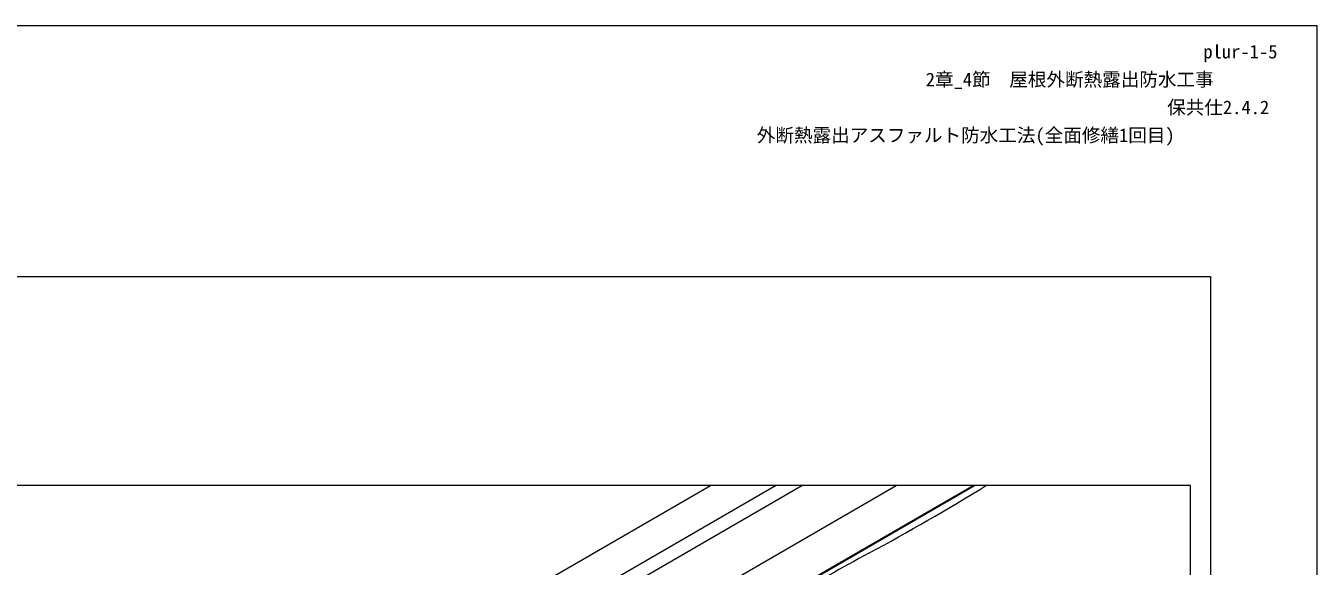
# Model space of a CAD drawing. Units: millimetres, scale not verified. Extents: x -1463 to 4837, y -4455 to 4455.
# Drawn here: x 666 to 4837, y 2710 to 4455 of the extents above; entities that cross this region are included whole.
import ezdxf
from ezdxf.enums import TextEntityAlignment as Align

# ---------------------------------------------------------------- set-up
doc = ezdxf.new("R2010")
doc.units = ezdxf.units.MM
doc.header["$LTSCALE"] = 10
for name, color, linetype, lineweight in [('0-0_0', 7, 'Continuous', 18), ('0-1_WAKU', 7, 'Continuous', 18), ('0-4_BOUSUI', 1, 'Continuous', 18), ('0-5_MOJI', 7, 'Continuous', 18), ('0-8_KANAMONO', 4, 'Continuous', 18), ('0-A_BOUSUI3', 6, 'Continuous', 18)]:
    doc.layers.add(name, color=color, linetype=linetype, lineweight=lineweight)
doc.styles.add('ＭＳ ゴシック', font='')
doc.styles.get('ＭＳ ゴシック').set_extended_font_data('MS Gothic')

msp = doc.modelspace()

# ---------------------------------------------------------------- linework, layer by layer
at = {"layer": '0-0_0'}
for points in [[(-1463.25, -4455), (4836.75, -4455), (4836.75, 4455), (-1463.25, 4455)], [(-972.75, -630), (4427.25, -630), (4427.25, 2970), (-972.75, 2970)]]:
    msp.add_lwpolyline(points, close=True, dxfattribs=at)
at = {"layer": '0-1_WAKU'}
msp.add_lwpolyline([(-1037.25, 3645), (4491.75, 3645), (4491.75, -3825), (-1037.25, -3825)], close=True, dxfattribs=at)
at = {"layer": '0-4_BOUSUI'}
for p, q in [((2105.46, 2354), (3172.41, 2970)), ((2107.63, 2179.25), (3477.25, 2970)), ((2314.96, 2152.98), (3730.08, 2970)), ((2321.89, 2159.55), (3725.64, 2970))]:
    msp.add_line(p, q, dxfattribs=at)
at = {"layer": '0-8_KANAMONO'}
for p, q in [((1695.83, 2288), (2877.09, 2970)), ((1799.76, 2226.5), (3087.54, 2970))]:
    msp.add_line(p, q, dxfattribs=at)
at = {"layer": '0-A_BOUSUI3'}
for centre, radius, start, end in [((-338.91, 9644.85), 7836.57, 298.4032, 301.5968), ((8391.81, -6500.12), 10517.87, 118.4032, 121.5968)]:
    msp.add_arc(centre, radius, start, end, dxfattribs=at)

# ---------------------------------------------------------------- texts
at = {"layer": '0-5_MOJI', "style": 'ＭＳ ゴシック'}
for s, p in [('plur-1-5', (4469.17, 4336.51)), ('2章_4節\u3000屋根外断熱露出防水工事', (3572.52, 4246.51)), ('保共仕2.4.2', (4352.21, 4156.51)), ('外断熱露出アスファルト防水工法(全面修繕1回目)', (3026.73, 4066.51))]:
    msp.add_text(s, height=43.99, dxfattribs=at).set_placement(p, align=Align.BOTTOM_LEFT)

doc.saveas('drawing.dxf')
